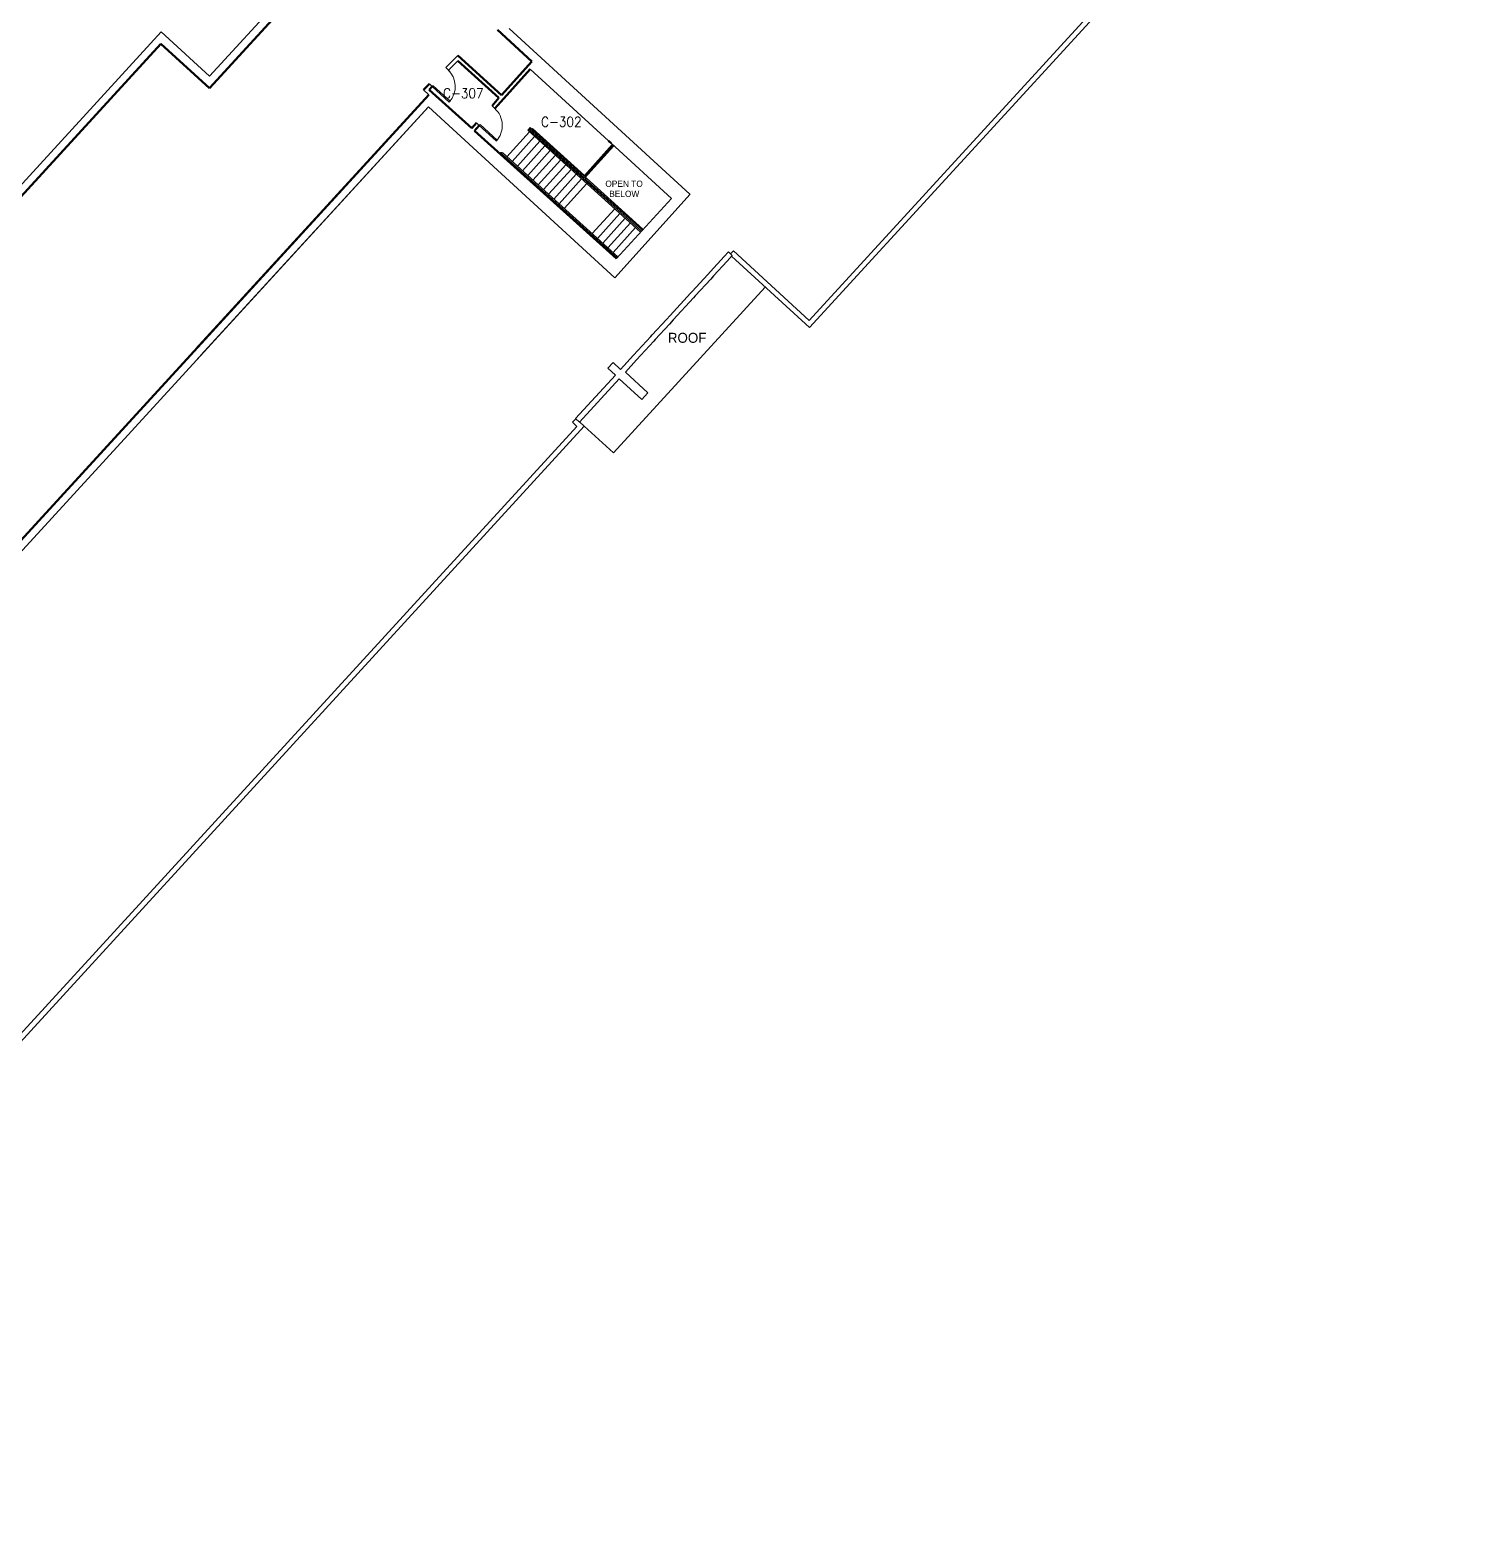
# Model space of a CAD drawing. Header units: inches. Extents: x -7608 to 7446, y -4099 to 4181.
# Drawn here: x -4174 to -1926, y -1850 to 492 of the extents above; entities that cross this region are included whole.
import ezdxf
from ezdxf.enums import TextEntityAlignment as Align

# ---------------------------------------------------------------- set-up
doc = ezdxf.new("R2010")
doc.units = ezdxf.units.IN
doc.header["$MEASUREMENT"] = 0
for name, color, linetype in [('A-DOOR', 5, 'Continuous'), ('A-FLOR-STRS', 4, 'Continuous'), ('A-ROOF', 5, 'Continuous'), ('A-TEXT', 3, 'Continuous'), ('A-WALL', 7, 'Continuous'), ('SP-RMNO', 7, 'Continuous'), ('SP-ROOM', 7, 'Continuous')]:
    doc.layers.add(name, color=color, linetype=linetype)
doc.styles.add('RomanS', font='romans.shx')

# ---------------------------------------------------------------- blocks, each defined once
blk = doc.blocks.new('FMGRM1')
at = {"style": 'RomanS', "width": 0.9}
for tag, p in [('DATA1', (0, -0.284)), ('DATA2', (0, -0.443)), ('DATA3', (0, -0.602)), ('DATA4', (0, -0.762)), ('DATA5', (0, -0.921))]:
    blk.add_attdef(tag, text='', height=0.117, dxfattribs=at).set_placement(p, align=Align.CENTER)
at = {"layer": 'SP-RMNO', "style": 'RomanS', "width": 0.9}
blk.add_attdef('RMNUMB', text='', height=0.16, dxfattribs=at).set_placement((0, 0), align=Align.MIDDLE)

msp = doc.modelspace()

# ---------------------------------------------------------------- linework, layer by layer
at = {"layer": 'A-DOOR'}
for p, q in [((-3542.2, 404.9), (-3543.4, 403.6)), ((-3543.4, 403.6), (-3516.8, 379.2)), ((-3515.6, 380.5), (-3542.2, 404.9)), ((-3516.8, 379.2), (-3515.6, 380.5)), ((-3468.6, 343.9), (-3469.8, 342.6)), ((-3469.8, 342.6), (-3443.2, 318.3)), ((-3442, 319.6), (-3468.6, 343.9)), ((-3443.2, 318.3), (-3442, 319.6))]:
    msp.add_line(p, q, dxfattribs=at)
at = {"layer": 'A-DOOR', "lineweight": 20}
for centre, start, end in [((-3543.4, 403.6), 317.5, 47.5), ((-3469.8, 342.6), 317.5167, 47.9595)]:
    msp.add_arc(centre, 36, start, end, dxfattribs=at)
at = {"layer": 'A-FLOR-STRS', "linetype": 'Continuous'}
for p, q in [((-3391.4, 332.7), (-3426.6, 293.7)), ((-3390, 339.5), (-3394, 335)), ((-3217.6, 176.1), (-3394, 335)), ((-3304.8, 260), (-3391.4, 338)), ((-3389.9, 336.7), (-3391.2, 335.2)), ((-3216.2, 177.6), (-3391.2, 335.2)), ((-3388.8, 335.7), (-3390.1, 334.2)), ((-3304.9, 262.9), (-3390, 339.5)), ((-3387.4, 337.1), (-3386.7, 337.9)), ((-3380.6, 328.3), (-3381.9, 326.8)), ((-3383.3, 325.3), (-3418.4, 286.3)), ((-3375.1, 318), (-3410.2, 279)), ((-3366.9, 310.6), (-3402, 271.6)), ((-3372.4, 320.9), (-3373.7, 319.4)), ((-3364.2, 313.6), (-3365.6, 312.1)), ((-3356.1, 306.2), (-3357.4, 304.7)), ((-3260.8, 311.9), (-3304.9, 262.9)), ((-3259.3, 310.6), (-3304.8, 260)), ((-3433.9, 297.5), (-3254, 135.6)), ((-3432.5, 299), (-3252.7, 137.1)), ((-3358.7, 303.2), (-3393.9, 264.2)), ((-3350.6, 295.9), (-3385.7, 256.9)), ((-3342.4, 288.5), (-3377.5, 249.5)), ((-3334.2, 281.2), (-3369.4, 242.1)), ((-3347.9, 298.8), (-3349.2, 297.4)), ((-3339.7, 291.5), (-3341.1, 290)), ((-3331.5, 284.1), (-3332.9, 282.6)), ((-3326, 273.8), (-3361.2, 234.8)), ((-3317.9, 266.4), (-3353, 227.4)), ((-3309.7, 259.1), (-3344.8, 220.1)), ((-3323.4, 276.8), (-3324.7, 275.3)), ((-3315.2, 269.4), (-3316.5, 267.9)), ((-3307, 262), (-3308.4, 260.6)), ((-3303.3, 258.7), (-3214.9, 179)), ((-3213.6, 180.5), (-3302, 260.2)), ((-3301.5, 251.7), (-3336.7, 212.7)), ((-3257.7, 212.2), (-3292.8, 173.2)), ((-3249.5, 204.9), (-3284.7, 165.8)), ((-3241.3, 197.5), (-3276.5, 158.5)), ((-3233.2, 190.1), (-3268.3, 151.1)), ((-3225, 182.8), (-3260.1, 143.8)), ((-3269.6, 149.6), (-3270.6, 148.5)), ((-3261.5, 142.3), (-3262.5, 141.2))]:
    msp.add_line(p, q, dxfattribs=at)
at = {"layer": 'A-FLOR-STRS'}
msp.add_line((-3437.5, 298.7), (-3255, 134.5), dxfattribs=at)
at = {"layer": 'A-FLOR-STRS', "linetype": 'Continuous'}
for centre, radius, start, end in [((-3434.9, 296.4), 3.5, 47.9883, 138.7174), ((-3434.9, 296.4), 1.5, 47.9872, 138.4604), ((-3302.6, 259.4), 1, 47.9892, 227.9892)]:
    msp.add_arc(centre, radius, start, end, dxfattribs=at)
at = {"layer": 'A-ROOF', "lineweight": 20}
for p, q in [((-1933.7, 1149.9), (-2953.1, 37.4)), ((-1925.8, 1146.7), (-2952.7, 26.1)), ((-2953.1, 37.4), (-3071.8, 146.1)), ((-2952.7, 26.1), (-3074.7, 137.9)), ((-3316.8, -128.6), (-4884.1, -1839)), ((-3305.5, -128.1), (-4883.7, -1850.3)), ((-3323.7, -122.2), (-3316.8, -128.6)), ((-3312.8, -121.3), (-3305.5, -128.1))]:
    msp.add_line(p, q, dxfattribs=at)
at = {"layer": 'A-ROOF', "lineweight": 13}
for p, q in [((-3071.8, 146.1), (-3076.1, 141.5)), ((-3259.8, -170), (-3022, 89.6)), ((-3305.5, -128.1), (-3259.8, -170))]:
    msp.add_line(p, q, dxfattribs=at)
at = {"layer": 'A-ROOF'}
msp.add_line((-3323.7, -122.2), (-3318.6, -116.5), dxfattribs=at)
at = {"layer": 'A-WALL', "lineweight": 50}
for p, q in [((-3892.6, 401), (-3641.3, 675.4)), ((-3441.4, 492.2), (-3387.6, 442.9)), ((-5533.4, -1238), (-3968.5, 470.5)), ((-3968.5, 470.5), (-3892.6, 401)), ((-3435, 390.2), (-3503.5, 451.9)), ((-3503.3, 443.7), (-3439, 385.8)), ((-3445.7, 369.4), (-3390.2, 431)), ((-3387.6, 442.9), (-3435, 390.2)), ((-3547.8, 407.6), (-3557.1, 398.3)), ((-3548.4, 398.6), (-3543.4, 403.6)), ((-3481.6, 338.5), (-3548.4, 398.6)), ((-3549.1, 390.4), (-5265.2, -1482.4)), ((-3549.1, 390.4), (-3913.9, -7.7)), ((-3439, 385.8), (-3449.9, 373.6)), ((-3474, 346.9), (-3481.6, 338.5)), ((-3477.1, 334.4), (-3469.8, 342.6)), ((-3255, 134.5), (-3477.1, 334.4)), ((-3263.2, 314.7), (-3267.6, 318.8))]:
    msp.add_line(p, q, dxfattribs=at)
at = {"layer": 'A-WALL'}
for p, q in [((-3892.2, 419.8), (-3659.9, 673.3)), ((-3422.8, 494.4), (-3140, 235.1)), ((-5550.6, -1238.5), (-3968.1, 489.2)), ((-3968.1, 489.2), (-3892.2, 419.8)), ((-3522, 433.4), (-3503.5, 451.9)), ((-3515.7, 427), (-3522, 433.4)), ((-3503.3, 443.7), (-3517.8, 429.1)), ((-3267.6, 318.8), (-3390.2, 431)), ((-3549.1, 390.4), (-3557.1, 398.3)), ((-3543.4, 403.6), (-3547.8, 407.6)), ((-3549.6, 371.6), (-5246.6, -1480.3)), ((-3549.6, 371.6), (-3906.4, -17.8)), ((-3257.6, 104.1), (-3549.6, 371.6)), ((-3445.7, 369.4), (-3449.9, 373.6)), ((-3469.8, 342.6), (-3474, 346.9)), ((-3169, 228.4), (-3263.2, 314.7)), ((-3139.7, 234.9), (-3257.6, 104.1)), ((-3140, 235.1), (-3139.7, 234.9)), ((-3255, 134.5), (-3169, 228.4)), ((-3086.4, 137.4), (-3079.6, 144.8)), ((-3079.6, 144.8), (-3073.5, 139.1)), ((-3107.7, 114.2), (-3086.4, 137.4)), ((-3081.7, 130.2), (-3103, 107)), ((-3073.5, 139.1), (-3081.7, 130.2)), ((-3136.4, 82.8), (-3112.1, 109.4)), ((-3107.3, 102.2), (-3131.7, 75.7)), ((-3112.1, 109.4), (-3107.7, 114.2)), ((-3103, 107), (-3107.3, 102.2)), ((-3170.8, 45.2), (-3139.1, 79.9)), ((-3134.4, 72.7), (-3166.1, 38.1)), ((-3139.1, 79.9), (-3136.4, 82.8)), ((-3131.7, 75.7), (-3134.4, 72.7)), ((-3198.9, 14.6), (-3176.8, 38.8)), ((-3172, 31.6), (-3194.2, 7.5)), ((-3176.8, 38.8), (-3170.8, 45.2)), ((-3166.1, 38.1), (-3172, 31.6)), ((-3228.1, -17.2), (-3201.2, 12.1)), ((-3196.5, 4.9), (-3223.4, -24.4)), ((-3201.2, 12.1), (-3198.9, 14.6)), ((-3194.2, 7.5), (-3196.5, 4.9)), ((-3907.2, -18.7), (-3911.1, -22.9)), ((-3248.4, -39.3), (-3228.1, -17.2)), ((-3223.4, -24.4), (-3241, -43.7)), ((-3241, -43.7), (-3205.6, -76.1)), ((-3318.9, -116.3), (-3256.5, -48.2)), ((-3250.6, -54.1), (-3312.7, -121.9)), ((-3215.2, -86.5), (-3250.6, -54.1)), ((-3205.6, -76.1), (-3215.2, -86.5)), ((-3312.7, -121.9), (-3318.9, -116.3))]:
    msp.add_line(p, q, dxfattribs=at)
at = {"layer": 'A-WALL', "linetype": 'Continuous'}
for p, q in [((-3305, 264.3), (-3386.7, 337.9)), ((-3261.5, 312.6), (-3305, 264.3))]:
    msp.add_line(p, q, dxfattribs=at)
at = {"layer": 'A-WALL', "lineweight": 20}
for p, q in [((-3260.3, -28.4), (-3268.4, -37.3)), ((-3268.4, -37.3), (-3256.5, -48.2)), ((-3248.4, -39.3), (-3260.3, -28.4))]:
    msp.add_line(p, q, dxfattribs=at)

# ---------------------------------------------------------------- block references
at = {"layer": 'SP-ROOM'}
ref = msp.add_blockref('FMGRM1', (-3494.8, 393), dxfattribs=dict(at, xscale=96, yscale=96, zscale=96))
ref.add_attrib('RMNUMB', 'C-307', dxfattribs={"layer": 'SP-RMNO', "height": 15.36, "style": 'RomanS', "width": 0.9}).set_placement((-3494.8, 393), align=Align.MIDDLE)
ref = msp.add_blockref('FMGRM1', (-3341.3, 348.2), dxfattribs=dict(at, xscale=96, yscale=96, zscale=96))
ref.add_attrib('RMNUMB', 'C-302', dxfattribs={"layer": 'SP-RMNO', "height": 15.36, "style": 'RomanS', "width": 0.9}).set_placement((-3341.3, 348.2), align=Align.MIDDLE)

# ---------------------------------------------------------------- texts
at = {"layer": 'A-TEXT'}
for s, height, p in [('OPEN TO', 9.75, (-3272.4, 246.5)), ('BELOW', 9.75, (-3266.3, 230.7)), ('ROOF', 15.65, (-3174.5, 2.3))]:
    msp.add_text(s, height=height, dxfattribs=at).set_placement(p)

doc.saveas('drawing.dxf')
